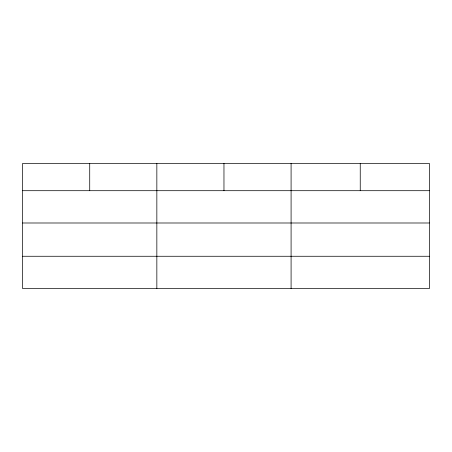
<?xml version="1.0" encoding="UTF-8"?>
<svg xmlns="http://www.w3.org/2000/svg" width="452" height="452" viewBox="0 0 452 452"><rect width="100%" height="100%" fill="white"/><g stroke="black" fill="none" stroke-linecap="round" stroke-linejoin="round"><path stroke-width="0.68" d="M429.4 222.994L429.4 163.438L22.6 163.438L22.6 288.562L429.4 288.562L429.4 222.994L22.6 222.994M22.6 190.699L429.4 190.699M22.6 256.267L429.4 256.267M360.244 163.438L360.244 190.699M291.088 163.438L291.088 288.562M223.966 163.438L223.966 190.699M156.844 163.438L156.844 288.562M89.722 163.438L89.722 190.699"/></g></svg>
